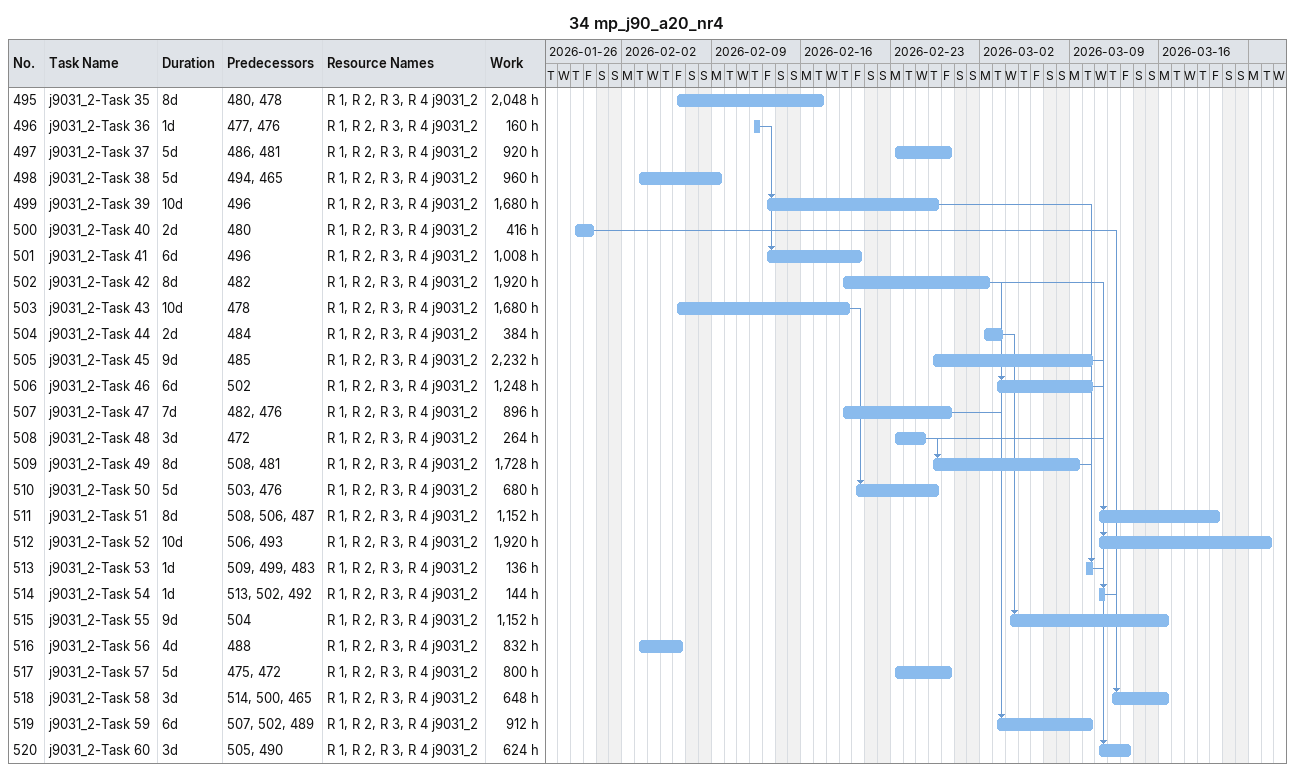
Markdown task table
34 mp_j90_a20_nr4

| ID | Task | Duration | Start | Finish | Predecessors | Resources | Work (h) |
|---|---|---|---|---|---|---|---|
| 495 | j9031_2-Task 35 | 8d | 2026-02-06 | 2026-02-17 | 480, 478 | R 1, R 2, R 3, R 4 j9031_2 | 2048 |
| 496 | j9031_2-Task 36 | 1d | 2026-02-12 | 2026-02-12 | 477, 476 | R 1, R 2, R 3, R 4 j9031_2 | 160 |
| 497 | j9031_2-Task 37 | 5d | 2026-02-23 | 2026-02-27 | 486, 481 | R 1, R 2, R 3, R 4 j9031_2 | 920 |
| 498 | j9031_2-Task 38 | 5d | 2026-02-03 | 2026-02-09 | 494, 465 | R 1, R 2, R 3, R 4 j9031_2 | 960 |
| 499 | j9031_2-Task 39 | 10d | 2026-02-13 | 2026-02-26 | 496 | R 1, R 2, R 3, R 4 j9031_2 | 1680 |
| 500 | j9031_2-Task 40 | 2d | 2026-01-29 | 2026-01-30 | 480 | R 1, R 2, R 3, R 4 j9031_2 | 416 |
| 501 | j9031_2-Task 41 | 6d | 2026-02-13 | 2026-02-20 | 496 | R 1, R 2, R 3, R 4 j9031_2 | 1008 |
| 502 | j9031_2-Task 42 | 8d | 2026-02-19 | 2026-03-02 | 482 | R 1, R 2, R 3, R 4 j9031_2 | 1920 |
| 503 | j9031_2-Task 43 | 10d | 2026-02-06 | 2026-02-19 | 478 | R 1, R 2, R 3, R 4 j9031_2 | 1680 |
| 504 | j9031_2-Task 44 | 2d | 2026-03-02 | 2026-03-03 | 484 | R 1, R 2, R 3, R 4 j9031_2 | 384 |
| 505 | j9031_2-Task 45 | 9d | 2026-02-26 | 2026-03-10 | 485 | R 1, R 2, R 3, R 4 j9031_2 | 2232 |
| 506 | j9031_2-Task 46 | 6d | 2026-03-03 | 2026-03-10 | 502 | R 1, R 2, R 3, R 4 j9031_2 | 1248 |
| 507 | j9031_2-Task 47 | 7d | 2026-02-19 | 2026-02-27 | 482, 476 | R 1, R 2, R 3, R 4 j9031_2 | 896 |
| 508 | j9031_2-Task 48 | 3d | 2026-02-23 | 2026-02-25 | 472 | R 1, R 2, R 3, R 4 j9031_2 | 264 |
| 509 | j9031_2-Task 49 | 8d | 2026-02-26 | 2026-03-09 | 508, 481 | R 1, R 2, R 3, R 4 j9031_2 | 1728 |
| 510 | j9031_2-Task 50 | 5d | 2026-02-20 | 2026-02-26 | 503, 476 | R 1, R 2, R 3, R 4 j9031_2 | 680 |
| 511 | j9031_2-Task 51 | 8d | 2026-03-11 | 2026-03-20 | 508, 506, 487 | R 1, R 2, R 3, R 4 j9031_2 | 1152 |
| 512 | j9031_2-Task 52 | 10d | 2026-03-11 | 2026-03-24 | 506, 493 | R 1, R 2, R 3, R 4 j9031_2 | 1920 |
| 513 | j9031_2-Task 53 | 1d | 2026-03-10 | 2026-03-10 | 509, 499, 483 | R 1, R 2, R 3, R 4 j9031_2 | 136 |
| 514 | j9031_2-Task 54 | 1d | 2026-03-11 | 2026-03-11 | 513, 502, 492 | R 1, R 2, R 3, R 4 j9031_2 | 144 |
| 515 | j9031_2-Task 55 | 9d | 2026-03-04 | 2026-03-16 | 504 | R 1, R 2, R 3, R 4 j9031_2 | 1152 |
| 516 | j9031_2-Task 56 | 4d | 2026-02-03 | 2026-02-06 | 488 | R 1, R 2, R 3, R 4 j9031_2 | 832 |
| 517 | j9031_2-Task 57 | 5d | 2026-02-23 | 2026-02-27 | 475, 472 | R 1, R 2, R 3, R 4 j9031_2 | 800 |
| 518 | j9031_2-Task 58 | 3d | 2026-03-12 | 2026-03-16 | 514, 500, 465 | R 1, R 2, R 3, R 4 j9031_2 | 648 |
| 519 | j9031_2-Task 59 | 6d | 2026-03-03 | 2026-03-10 | 507, 502, 489 | R 1, R 2, R 3, R 4 j9031_2 | 912 |
| 520 | j9031_2-Task 60 | 3d | 2026-03-11 | 2026-03-13 | 505, 490 | R 1, R 2, R 3, R 4 j9031_2 | 624 |
